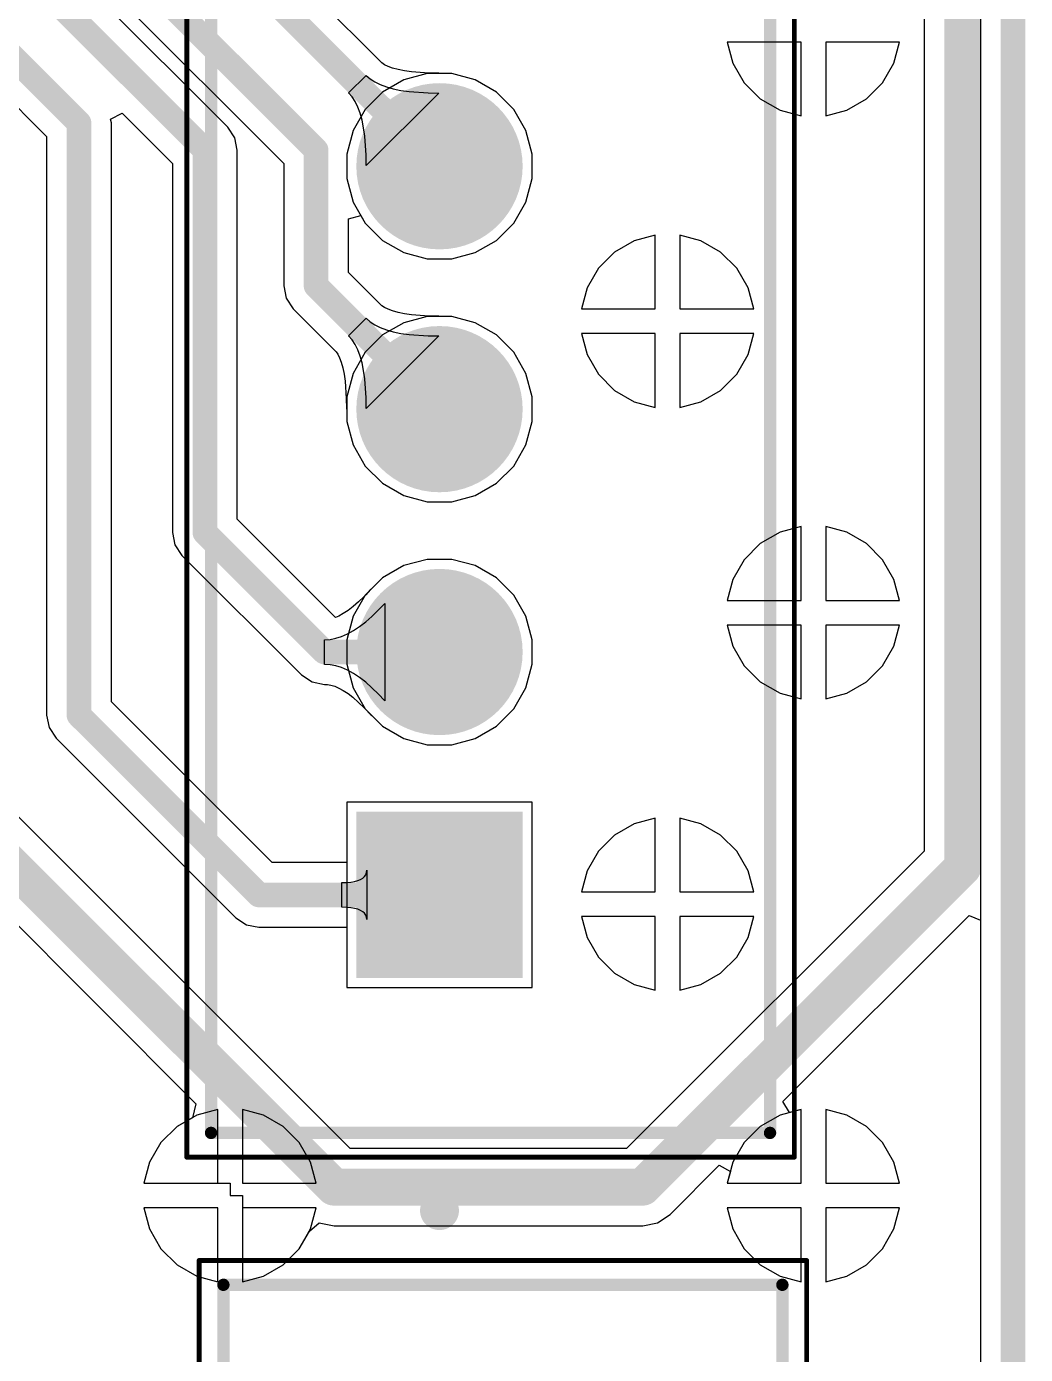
# Model space of a CAD drawing. Header units: inches. Extents: x 1.37 to 4.6, y 1.74 to 5.29.
# Drawn here: x 4.11 to 4.515, y 2.652 to 3.19 of the extents above; entities that cross this region are included whole.
import ezdxf

# ---------------------------------------------------------------- set-up
doc = ezdxf.new("R2010")
doc.units = ezdxf.units.IN
doc.header["$MEASUREMENT"] = 0
for name, color, linetype in [('BottomLayer', 5, 'Continuous'), ('BottomSolder', 6, 'Continuous'), ('KeepOutLayer', 6, 'Continuous'), ('Mechanical13', 56, 'Continuous'), ('Mechanical15', 56, 'Continuous'), ('MultiLayer', 9, 'Continuous'), ('PadHoleLayer', 156, 'Continuous'), ('TopLayer', 1, 'Continuous'), ('TopOverlay', 2, 'Continuous'), ('TopSolder', 216, 'Continuous')]:
    doc.layers.add(name, color=color, linetype=linetype)

# ---------------------------------------------------------------- blocks, each defined once
blk = doc.blocks.new('JST_B8B_XH_A_138')
at = {"layer": 'BottomLayer'}
h = blk.add_hatch(color=5, dxfattribs=at)
edge = h.paths.add_edge_path()
edge.add_arc((0.04921, -0.02067), 0.02968, 0, 360)
h = blk.add_hatch(color=5, dxfattribs=at)
edge = h.paths.add_edge_path()
edge.add_arc((0.14764, -0.02067), 0.02968, 0, 360)
h = blk.add_hatch(color=5, dxfattribs=at)
edge = h.paths.add_edge_path()
edge.add_arc((0.24606, -0.02067), 0.02968, 0, 360)
blk.add_hatch(color=5, dxfattribs=at).paths.add_polyline_path([(0.3148, 0.00902), (0.37417, 0.00902), (0.37417, -0.05035), (0.3148, -0.05035)])
at = {"layer": 'BottomSolder'}
h = blk.add_hatch(color=6, dxfattribs=at)
edge = h.paths.add_edge_path()
edge.add_arc((0.04921, -0.02067), 0.03368, 0, 360)
h = blk.add_hatch(color=6, dxfattribs=at)
edge = h.paths.add_edge_path()
edge.add_arc((0.14764, -0.02067), 0.03368, 0, 360)
h = blk.add_hatch(color=6, dxfattribs=at)
edge = h.paths.add_edge_path()
edge.add_arc((0.24606, -0.02067), 0.03368, 0, 360)
blk.add_hatch(color=6, dxfattribs=at).paths.add_polyline_path([(0.3108, 0.01302), (0.37817, 0.01302), (0.37817, -0.05435), (0.3108, -0.05435)])
at = {"layer": 'MultiLayer'}
h = blk.add_hatch(color=9, dxfattribs=at)
edge = h.paths.add_edge_path()
edge.add_arc((0.04921, -0.02067), 0.02968, 0, 360)
h = blk.add_hatch(color=9, dxfattribs=at)
edge = h.paths.add_edge_path()
edge.add_arc((0.14764, -0.02067), 0.02968, 0, 360)
h = blk.add_hatch(color=9, dxfattribs=at)
edge = h.paths.add_edge_path()
edge.add_arc((0.24606, -0.02067), 0.02968, 0, 360)
at = {"layer": 'PadHoleLayer'}
h = blk.add_hatch(color=156, dxfattribs=at)
edge = h.paths.add_edge_path()
edge.add_arc((0.04921, -0.02067), 0.01969, 0, 360)
h = blk.add_hatch(color=156, dxfattribs=at)
edge = h.paths.add_edge_path()
edge.add_arc((0.14764, -0.02067), 0.01969, 0, 360)
h = blk.add_hatch(color=156, dxfattribs=at)
edge = h.paths.add_edge_path()
edge.add_arc((0.24606, -0.02067), 0.01969, 0, 360)
h = blk.add_hatch(color=156, dxfattribs=at)
edge = h.paths.add_edge_path()
edge.add_arc((0.34449, -0.02067), 0.01969, 0, 360)
at = {"layer": 'TopLayer'}
h = blk.add_hatch(color=1, dxfattribs=at)
edge = h.paths.add_edge_path()
edge.add_arc((0.04921, -0.02067), 0.02968, 0, 360)
h = blk.add_hatch(color=1, dxfattribs=at)
edge = h.paths.add_edge_path()
edge.add_arc((0.14764, -0.02067), 0.02968, 0, 360)
h = blk.add_hatch(color=1, dxfattribs=at)
edge = h.paths.add_edge_path()
edge.add_arc((0.24606, -0.02067), 0.02968, 0, 360)
blk.add_hatch(color=1, dxfattribs=at).paths.add_polyline_path([(0.3148, 0.00902), (0.37417, 0.00902), (0.37417, -0.05035), (0.3148, -0.05035)])
at = {"layer": 'TopSolder'}
h = blk.add_hatch(color=216, dxfattribs=at)
edge = h.paths.add_edge_path()
edge.add_arc((0.04921, -0.02067), 0.03368, 0, 360)
h = blk.add_hatch(color=216, dxfattribs=at)
edge = h.paths.add_edge_path()
edge.add_arc((0.14764, -0.02067), 0.03368, 0, 360)
h = blk.add_hatch(color=216, dxfattribs=at)
edge = h.paths.add_edge_path()
edge.add_arc((0.24606, -0.02067), 0.03368, 0, 360)
blk.add_hatch(color=216, dxfattribs=at).paths.add_polyline_path([(0.3108, 0.01302), (0.37817, 0.01302), (0.37817, -0.05435), (0.3108, -0.05435)])
at = {"layer": 'Mechanical13', "const_width": 0.005}
for points in [[(0.44094, 0.11319), (-0.44094, 0.11319)], [(0.44094, -0.11319), (0.44094, 0.11319)], [(0.44094, -0.11319), (-0.44094, -0.11319)]]:
    blk.add_lwpolyline(points, dxfattribs=at)
at = {"layer": 'Mechanical13'}
for points, const_width in [([(0.43969, 0.11319, 1), (0.44219, 0.11319, 1)], 0.0025), ([(0.43969, 0.11319, 1), (0.44219, 0.11319, 1)], 0.0025), ([(0.47638, -0.02067, 1), (0.4685, -0.02067, 1)], 0.00787), ([(0.46654, -0.02067, 1), (0.47047, -0.02067, 1)], 0.00394), ([(0.47441, -0.02067, 1), (0.47835, -0.02067, 1)], 0.00394), ([(0.43969, -0.11319, 1), (0.44219, -0.11319, 1)], 0.0025), ([(0.43969, -0.11319, 1), (0.44219, -0.11319, 1)], 0.0025)]:
    blk.add_lwpolyline(points, format="xyb", close=True, dxfattribs=dict(at, const_width=const_width))
at = {"layer": 'Mechanical15', "const_width": 0.00197}
for points in [[(0.45079, 0.12303), (-0.45079, 0.12303)], [(0.45079, -0.12303), (0.45079, 0.12303)], [(0.45079, -0.12303), (-0.45079, -0.12303)]]:
    blk.add_lwpolyline(points, dxfattribs=at)
at = {"layer": 'Mechanical15', "const_width": 0.000984}
for points in [[(0.4503, 0.12303, 1), (0.45128, 0.12303, 1)], [(0.4503, 0.12303, 1), (0.45128, 0.12303, 1)], [(0.4503, -0.12303, 1), (0.45128, -0.12303, 1)], [(0.4503, -0.12303, 1), (0.45128, -0.12303, 1)]]:
    blk.add_lwpolyline(points, format="xyb", close=True, dxfattribs=at)
at = {"layer": 'TopOverlay', "const_width": 0.005}
for points in [[(0.44094, 0.11319), (-0.44094, 0.11319)], [(0.44094, -0.11319), (0.44094, 0.11319)], [(0.44094, -0.11319), (-0.44094, -0.11319)]]:
    blk.add_lwpolyline(points, dxfattribs=at)
at = {"layer": 'TopOverlay'}
for points, const_width in [([(0.43969, 0.11319, 1), (0.44219, 0.11319, 1)], 0.0025), ([(0.43969, 0.11319, 1), (0.44219, 0.11319, 1)], 0.0025), ([(0.47638, -0.02067, 1), (0.4685, -0.02067, 1)], 0.00787), ([(0.46654, -0.02067, 1), (0.47047, -0.02067, 1)], 0.00394), ([(0.47441, -0.02067, 1), (0.47835, -0.02067, 1)], 0.00394), ([(0.43969, -0.11319, 1), (0.44219, -0.11319, 1)], 0.0025), ([(0.43969, -0.11319, 1), (0.44219, -0.11319, 1)], 0.0025)]:
    blk.add_lwpolyline(points, format="xyb", close=True, dxfattribs=dict(at, const_width=const_width))
blk = doc.blocks.new('JST_B8B_XH_A_139')
at = {"layer": 'Mechanical13', "const_width": 0.005}
for points in [[(-0.44094, -0.11319), (-0.44094, 0.11319)], [(0.44094, 0.11319), (-0.44094, 0.11319)], [(0.44094, -0.11319), (-0.44094, -0.11319)]]:
    blk.add_lwpolyline(points, dxfattribs=at)
at = {"layer": 'Mechanical13', "const_width": 0.0025}
for points in [[(-0.44219, 0.11319, 1), (-0.43969, 0.11319, 1)], [(-0.44219, 0.11319, 1), (-0.43969, 0.11319, 1)], [(-0.44219, -0.11319, 1), (-0.43969, -0.11319, 1)], [(-0.44219, -0.11319, 1), (-0.43969, -0.11319, 1)]]:
    blk.add_lwpolyline(points, format="xyb", close=True, dxfattribs=at)
at = {"layer": 'Mechanical15', "const_width": 0.00197}
for points in [[(-0.45079, -0.12303), (-0.45079, 0.12303)], [(0.45079, 0.12303), (-0.45079, 0.12303)], [(0.45079, -0.12303), (-0.45079, -0.12303)]]:
    blk.add_lwpolyline(points, dxfattribs=at)
at = {"layer": 'Mechanical15', "const_width": 0.000984}
for points in [[(-0.45128, 0.12303, 1), (-0.4503, 0.12303, 1)], [(-0.45128, 0.12303, 1), (-0.4503, 0.12303, 1)], [(-0.45128, -0.12303, 1), (-0.4503, -0.12303, 1)], [(-0.45128, -0.12303, 1), (-0.4503, -0.12303, 1)]]:
    blk.add_lwpolyline(points, format="xyb", close=True, dxfattribs=at)
at = {"layer": 'TopOverlay', "const_width": 0.005}
for points in [[(-0.44094, -0.11319), (-0.44094, 0.11319)], [(0.44094, 0.11319), (-0.44094, 0.11319)], [(0.44094, -0.11319), (-0.44094, -0.11319)]]:
    blk.add_lwpolyline(points, dxfattribs=at)
at = {"layer": 'TopOverlay', "const_width": 0.0025}
for points in [[(-0.44219, 0.11319, 1), (-0.43969, 0.11319, 1)], [(-0.44219, 0.11319, 1), (-0.43969, 0.11319, 1)], [(-0.44219, -0.11319, 1), (-0.43969, -0.11319, 1)], [(-0.44219, -0.11319, 1), (-0.43969, -0.11319, 1)]]:
    blk.add_lwpolyline(points, format="xyb", close=True, dxfattribs=at)

msp = doc.modelspace()

# ---------------------------------------------------------------- linework, layer by layer
at = {"layer": 'BottomLayer'}
for p, q in [((4.49687, 4.07678), (4.49687, 1.75813)), ((4.42413, 3.18398), (4.39424, 3.18398)), ((4.39424, 3.18398), (4.39652, 3.17547)), ((4.42413, 3.15408), (4.42413, 3.18398)), ((4.46403, 3.18398), (4.43413, 3.18398)), ((4.43413, 3.18398), (4.43413, 3.15408)), ((4.46175, 3.17547), (4.46403, 3.18398)), ((4.39652, 3.17547), (4.40113, 3.16748)), ((4.45714, 3.16748), (4.46175, 3.17547)), ((4.27277, 3.17124), (4.26322, 3.16868)), ((4.28266, 3.17124), (4.27277, 3.17124)), ((4.29221, 3.16868), (4.28266, 3.17124)), ((4.26322, 3.16868), (4.25465, 3.16373)), ((4.30078, 3.16373), (4.29221, 3.16868)), ((4.40113, 3.16748), (4.40764, 3.16097)), ((4.45062, 3.16097), (4.45714, 3.16748)), ((4.25465, 3.16373), (4.24766, 3.15674)), ((4.30777, 3.15674), (4.30078, 3.16373)), ((4.40764, 3.16097), (4.41562, 3.15636)), ((4.44264, 3.15636), (4.45062, 3.16097)), ((4.24766, 3.15674), (4.24272, 3.14817)), ((4.31271, 3.14817), (4.30777, 3.15674)), ((4.41562, 3.15636), (4.42413, 3.15408)), ((4.43413, 3.15408), (4.44264, 3.15636)), ((4.24272, 3.14817), (4.24016, 3.13862)), ((4.31527, 3.13862), (4.31271, 3.14817)), ((4.24016, 3.13862), (4.24016, 3.12873)), ((4.31527, 3.12873), (4.31527, 3.13862)), ((4.24016, 3.12873), (4.24272, 3.11918)), ((4.31271, 3.11918), (4.31527, 3.12873)), ((4.24272, 3.11918), (4.24766, 3.11061)), ((4.30777, 3.11061), (4.31271, 3.11918)), ((4.24766, 3.11061), (4.25465, 3.10362)), ((4.30078, 3.10362), (4.30777, 3.11061)), ((4.36508, 3.10576), (4.35657, 3.10348)), ((4.36508, 3.07587), (4.36508, 3.10576)), ((4.38359, 3.10348), (4.37508, 3.10576)), ((4.37508, 3.10576), (4.37508, 3.07587)), ((4.25465, 3.10362), (4.26322, 3.09868)), ((4.29221, 3.09868), (4.30078, 3.10362)), ((4.35657, 3.10348), (4.34859, 3.09887)), ((4.39157, 3.09887), (4.38359, 3.10348)), ((4.26322, 3.09868), (4.27277, 3.09612)), ((4.27277, 3.09612), (4.28266, 3.09612)), ((4.28266, 3.09612), (4.29221, 3.09868)), ((4.34859, 3.09887), (4.34207, 3.09236)), ((4.39808, 3.09236), (4.39157, 3.09887)), ((4.34207, 3.09236), (4.33746, 3.08437)), ((4.40269, 3.08437), (4.39808, 3.09236)), ((4.33746, 3.08437), (4.33518, 3.07587)), ((4.40497, 3.07587), (4.40269, 3.08437)), ((4.27277, 3.07281), (4.26322, 3.07025)), ((4.28266, 3.07281), (4.27277, 3.07281)), ((4.29221, 3.07025), (4.28266, 3.07281)), ((4.33518, 3.07587), (4.36508, 3.07587)), ((4.37508, 3.07587), (4.40497, 3.07587)), ((4.26322, 3.07025), (4.25465, 3.06531)), ((4.30078, 3.06531), (4.29221, 3.07025)), ((4.25465, 3.06531), (4.24766, 3.05831)), ((4.30777, 3.05831), (4.30078, 3.06531)), ((4.36508, 3.06587), (4.33518, 3.06587)), ((4.33518, 3.06587), (4.33746, 3.05736)), ((4.36508, 3.03597), (4.36508, 3.06587)), ((4.40497, 3.06587), (4.37508, 3.06587)), ((4.37508, 3.06587), (4.37508, 3.03597)), ((4.40269, 3.05736), (4.40497, 3.06587)), ((4.24766, 3.05831), (4.24272, 3.04975)), ((4.31271, 3.04975), (4.30777, 3.05831)), ((4.33746, 3.05736), (4.34207, 3.04937)), ((4.39808, 3.04937), (4.40269, 3.05736)), ((4.24272, 3.04975), (4.24016, 3.0402)), ((4.31527, 3.0402), (4.31271, 3.04975)), ((4.34207, 3.04937), (4.34859, 3.04286)), ((4.39157, 3.04286), (4.39808, 3.04937)), ((4.34859, 3.04286), (4.35657, 3.03825)), ((4.38359, 3.03825), (4.39157, 3.04286)), ((4.24016, 3.0402), (4.24016, 3.03031)), ((4.31527, 3.03031), (4.31527, 3.0402)), ((4.35657, 3.03825), (4.36508, 3.03597)), ((4.37508, 3.03597), (4.38359, 3.03825)), ((4.24016, 3.03031), (4.24272, 3.02075)), ((4.31271, 3.02075), (4.31527, 3.03031)), ((4.24272, 3.02075), (4.24766, 3.01219)), ((4.30777, 3.01219), (4.31271, 3.02075)), ((4.24766, 3.01219), (4.25465, 3.0052)), ((4.30078, 3.0052), (4.30777, 3.01219)), ((4.25465, 3.0052), (4.26322, 3.00025)), ((4.29221, 3.00025), (4.30078, 3.0052)), ((4.26322, 3.00025), (4.27277, 2.99769)), ((4.27277, 2.99769), (4.28266, 2.99769)), ((4.28266, 2.99769), (4.29221, 3.00025)), ((4.42413, 2.98765), (4.41562, 2.98537)), ((4.42413, 2.95776), (4.42413, 2.98765)), ((4.44264, 2.98537), (4.43413, 2.98765)), ((4.43413, 2.98765), (4.43413, 2.95776)), ((4.41562, 2.98537), (4.40764, 2.98076)), ((4.45062, 2.98076), (4.44264, 2.98537)), ((4.40764, 2.98076), (4.40113, 2.97425)), ((4.45714, 2.97425), (4.45062, 2.98076)), ((4.26322, 2.97183), (4.25465, 2.96688)), ((4.27277, 2.97438), (4.26322, 2.97183)), ((4.28266, 2.97438), (4.27277, 2.97438)), ((4.29221, 2.97183), (4.28266, 2.97438)), ((4.30078, 2.96688), (4.29221, 2.97183)), ((4.40113, 2.97425), (4.39652, 2.96626)), ((4.46175, 2.96626), (4.45714, 2.97425)), ((4.25465, 2.96688), (4.24766, 2.95989)), ((4.30777, 2.95989), (4.30078, 2.96688)), ((4.39652, 2.96626), (4.39424, 2.95776)), ((4.46403, 2.95776), (4.46175, 2.96626)), ((4.24766, 2.95989), (4.24272, 2.95132)), ((4.31271, 2.95132), (4.30777, 2.95989)), ((4.39424, 2.95776), (4.42413, 2.95776)), ((4.43413, 2.95776), (4.46403, 2.95776)), ((4.24272, 2.95132), (4.24016, 2.94177)), ((4.31527, 2.94177), (4.31271, 2.95132)), ((4.42413, 2.94775), (4.39424, 2.94775)), ((4.39424, 2.94775), (4.39652, 2.93925)), ((4.42413, 2.91786), (4.42413, 2.94775)), ((4.46403, 2.94775), (4.43413, 2.94775)), ((4.43413, 2.94775), (4.43413, 2.91786)), ((4.46175, 2.93925), (4.46403, 2.94775)), ((4.24016, 2.94177), (4.24016, 2.93188)), ((4.31527, 2.93188), (4.31527, 2.94177)), ((4.39652, 2.93925), (4.40113, 2.93126)), ((4.45714, 2.93126), (4.46175, 2.93925)), ((4.24016, 2.93188), (4.24272, 2.92233)), ((4.31271, 2.92233), (4.31527, 2.93188)), ((4.40113, 2.93126), (4.40764, 2.92475)), ((4.45062, 2.92475), (4.45714, 2.93126)), ((4.24272, 2.92233), (4.24766, 2.91376)), ((4.30777, 2.91376), (4.31271, 2.92233)), ((4.40764, 2.92475), (4.41562, 2.92014)), ((4.44264, 2.92014), (4.45062, 2.92475)), ((4.41562, 2.92014), (4.42413, 2.91786)), ((4.43413, 2.91786), (4.44264, 2.92014)), ((4.24766, 2.91376), (4.25465, 2.90677)), ((4.30078, 2.90677), (4.30777, 2.91376)), ((4.25465, 2.90677), (4.26322, 2.90183)), ((4.29221, 2.90183), (4.30078, 2.90677)), ((4.26322, 2.90183), (4.27277, 2.89927)), ((4.28266, 2.89927), (4.29221, 2.90183)), ((4.27277, 2.89927), (4.28266, 2.89927)), ((4.31527, 2.87596), (4.24016, 2.87596)), ((4.24016, 2.87596), (4.24016, 2.80084)), ((4.31527, 2.80084), (4.31527, 2.87596)), ((4.36508, 2.86954), (4.35657, 2.86726)), ((4.36508, 2.83964), (4.36508, 2.86954)), ((4.38359, 2.86726), (4.37508, 2.86954)), ((4.37508, 2.86954), (4.37508, 2.83964)), ((4.35657, 2.86726), (4.34859, 2.86265)), ((4.39157, 2.86265), (4.38359, 2.86726)), ((4.34859, 2.86265), (4.34207, 2.85614)), ((4.39808, 2.85614), (4.39157, 2.86265)), ((4.34207, 2.85614), (4.33746, 2.84815)), ((4.40269, 2.84815), (4.39808, 2.85614)), ((4.33746, 2.84815), (4.33518, 2.83964)), ((4.40497, 2.83964), (4.40269, 2.84815)), ((4.33518, 2.83964), (4.36508, 2.83964)), ((4.37508, 2.83964), (4.40497, 2.83964)), ((4.36508, 2.82964), (4.33518, 2.82964)), ((4.33518, 2.82964), (4.33746, 2.82114)), ((4.36508, 2.79975), (4.36508, 2.82964)), ((4.40497, 2.82964), (4.37508, 2.82964)), ((4.37508, 2.82964), (4.37508, 2.79975)), ((4.40269, 2.82114), (4.40497, 2.82964)), ((4.33746, 2.82114), (4.34207, 2.81315)), ((4.39808, 2.81315), (4.40269, 2.82114)), ((4.34207, 2.81315), (4.34859, 2.80664)), ((4.39157, 2.80664), (4.39808, 2.81315)), ((4.34859, 2.80664), (4.35657, 2.80203)), ((4.38359, 2.80203), (4.39157, 2.80664)), ((4.24016, 2.80084), (4.31527, 2.80084)), ((4.35657, 2.80203), (4.36508, 2.79975)), ((4.37508, 2.79975), (4.38359, 2.80203)), ((4.18791, 2.75143), (4.1794, 2.74915)), ((4.18791, 2.72153), (4.18791, 2.75143)), ((4.20642, 2.74915), (4.19791, 2.75143)), ((4.19791, 2.75143), (4.19791, 2.72153)), ((4.42413, 2.75143), (4.41562, 2.74915)), ((4.42413, 2.72153), (4.42413, 2.75143)), ((4.44264, 2.74915), (4.43413, 2.75143)), ((4.43413, 2.75143), (4.43413, 2.72153)), ((4.17142, 2.74454), (4.16491, 2.73803)), ((4.1794, 2.74915), (4.17142, 2.74454)), ((4.2144, 2.74454), (4.20642, 2.74915)), ((4.22092, 2.73803), (4.2144, 2.74454)), ((4.40764, 2.74454), (4.40113, 2.73803)), ((4.41562, 2.74915), (4.40764, 2.74454)), ((4.45062, 2.74454), (4.44264, 2.74915)), ((4.45714, 2.73803), (4.45062, 2.74454)), ((4.16491, 2.73803), (4.1603, 2.73004)), ((4.22553, 2.73004), (4.22092, 2.73803)), ((4.40113, 2.73803), (4.39652, 2.73004)), ((4.46175, 2.73004), (4.45714, 2.73803)), ((4.1603, 2.73004), (4.15802, 2.72153)), ((4.22781, 2.72153), (4.22553, 2.73004)), ((4.39652, 2.73004), (4.39424, 2.72153)), ((4.46403, 2.72153), (4.46175, 2.73004)), ((4.15802, 2.72153), (4.18791, 2.72153)), ((4.19791, 2.72153), (4.22781, 2.72153)), ((4.39424, 2.72153), (4.42413, 2.72153)), ((4.43413, 2.72153), (4.46403, 2.72153)), ((4.18791, 2.71153), (4.15802, 2.71153)), ((4.15802, 2.71153), (4.1603, 2.70303)), ((4.18791, 2.68164), (4.18791, 2.71153)), ((4.22781, 2.71153), (4.19791, 2.71153)), ((4.19791, 2.71153), (4.19791, 2.68164)), ((4.22553, 2.70303), (4.22781, 2.71153)), ((4.42413, 2.71153), (4.39424, 2.71153)), ((4.39424, 2.71153), (4.39652, 2.70303)), ((4.42413, 2.68164), (4.42413, 2.71153)), ((4.46403, 2.71153), (4.43413, 2.71153)), ((4.43413, 2.71153), (4.43413, 2.68164)), ((4.46175, 2.70303), (4.46403, 2.71153)), ((4.1603, 2.70303), (4.16491, 2.69504)), ((4.22092, 2.69504), (4.22553, 2.70303)), ((4.39652, 2.70303), (4.40113, 2.69504)), ((4.45714, 2.69504), (4.46175, 2.70303)), ((4.16491, 2.69504), (4.17142, 2.68853)), ((4.2144, 2.68853), (4.22092, 2.69504)), ((4.40113, 2.69504), (4.40764, 2.68853)), ((4.45062, 2.68853), (4.45714, 2.69504)), ((4.17142, 2.68853), (4.1794, 2.68392)), ((4.20642, 2.68392), (4.2144, 2.68853)), ((4.40764, 2.68853), (4.41562, 2.68392)), ((4.44264, 2.68392), (4.45062, 2.68853)), ((4.1794, 2.68392), (4.18791, 2.68164)), ((4.19791, 2.68164), (4.20642, 2.68392)), ((4.41562, 2.68392), (4.42413, 2.68164)), ((4.43413, 2.68164), (4.44264, 2.68392))]:
    msp.add_line(p, q, dxfattribs=at)
at = {"layer": 'KeepOutLayer', "const_width": 0.01}
msp.add_lwpolyline([(4.51, 1.745), (4.51, 5.045)], dxfattribs=at)
at = {"layer": 'TopLayer'}
for p, q in [((4.47395, 4.28829), (4.47395, 2.85612)), ((4.25442, 3.17553), (4.11285, 3.31711)), ((4.08054, 3.26885), (4.21461, 3.13477)), ((4.192, 3.14951), (4.07822, 3.26329)), ((4.05251, 3.21187), (4.1186, 3.14579)), ((4.42413, 3.18398), (4.39424, 3.18398)), ((4.39424, 3.18398), (4.39652, 3.17547)), ((4.42413, 3.15408), (4.42413, 3.18398)), ((4.46403, 3.18398), (4.43413, 3.18398)), ((4.43413, 3.18398), (4.43413, 3.15408)), ((4.46175, 3.17547), (4.46403, 3.18398)), ((4.25548, 3.17484), (4.25442, 3.17553)), ((4.39652, 3.17547), (4.40113, 3.16748)), ((4.45714, 3.16748), (4.46175, 3.17547)), ((4.24089, 3.16343), (4.24797, 3.1705)), ((4.24797, 3.1705), (4.24958, 3.1691)), ((4.25691, 3.17414), (4.25548, 3.17484)), ((4.25872, 3.17346), (4.25691, 3.17414)), ((4.26091, 3.17284), (4.25872, 3.17346)), ((4.26348, 3.17231), (4.26091, 3.17284)), ((4.26633, 3.1719), (4.26348, 3.17231)), ((4.27345, 3.17142), (4.26633, 3.1719)), ((4.27748, 3.17139), (4.27345, 3.17142)), ((4.27822, 3.17124), (4.27748, 3.17139)), ((4.28266, 3.17124), (4.27822, 3.17124)), ((4.29221, 3.16868), (4.28266, 3.17124)), ((4.24958, 3.1691), (4.2515, 3.16786)), ((4.2515, 3.16786), (4.25371, 3.16676)), ((4.25371, 3.16676), (4.25621, 3.16582)), ((4.25621, 3.16582), (4.25901, 3.16503)), ((4.25901, 3.16503), (4.2621, 3.1644)), ((4.2621, 3.1644), (4.26549, 3.16391)), ((4.30078, 3.16373), (4.29221, 3.16868)), ((4.40113, 3.16748), (4.40764, 3.16097)), ((4.45062, 3.16097), (4.45714, 3.16748)), ((4.24229, 3.16181), (4.24089, 3.16343)), ((4.24353, 3.15989), (4.24229, 3.16181)), ((4.24463, 3.15768), (4.24353, 3.15989)), ((4.27742, 3.16336), (4.24803, 3.13397)), ((4.26549, 3.16391), (4.27315, 3.16339)), ((4.27315, 3.16339), (4.27742, 3.16336)), ((4.30777, 3.15674), (4.30078, 3.16373)), ((4.40764, 3.16097), (4.41562, 3.15636)), ((4.44264, 3.15636), (4.45062, 3.16097)), ((4.14454, 3.15277), (4.14915, 3.15523)), ((4.14915, 3.15523), (4.16959, 3.13479)), ((4.24557, 3.15518), (4.24463, 3.15768)), ((4.24636, 3.15238), (4.24557, 3.15518)), ((4.31271, 3.14817), (4.30777, 3.15674)), ((4.41562, 3.15636), (4.42413, 3.15408)), ((4.43413, 3.15408), (4.44264, 3.15636)), ((4.14485, 3.15122), (4.14454, 3.15277)), ((4.14485, 2.91666), (4.14485, 3.15122)), ((4.19484, 3.14525), (4.192, 3.14951)), ((4.247, 3.14929), (4.24636, 3.15238)), ((4.24748, 3.1459), (4.247, 3.14929)), ((4.31527, 3.13862), (4.31271, 3.14817)), ((4.1186, 3.14579), (4.1186, 2.91122)), ((4.19584, 3.14023), (4.19484, 3.14525)), ((4.248, 3.13824), (4.24748, 3.1459)), ((4.19584, 2.99067), (4.19584, 3.14023)), ((4.24803, 3.13397), (4.248, 3.13824)), ((4.31527, 3.12873), (4.31527, 3.13862)), ((4.16959, 3.13479), (4.16959, 2.98523)), ((4.21461, 3.13477), (4.21461, 3.08523)), ((4.31271, 3.11918), (4.31527, 3.12873)), ((4.30777, 3.11061), (4.31271, 3.11918)), ((4.24086, 3.11239), (4.24586, 3.11373)), ((4.24086, 3.09067), (4.24086, 3.11239)), ((4.24586, 3.11373), (4.24766, 3.11061)), ((4.24766, 3.11061), (4.25465, 3.10362)), ((4.30078, 3.10362), (4.30777, 3.11061)), ((4.36508, 3.10576), (4.35657, 3.10348)), ((4.36508, 3.07587), (4.36508, 3.10576)), ((4.38359, 3.10348), (4.37508, 3.10576)), ((4.37508, 3.10576), (4.37508, 3.07587)), ((4.25465, 3.10362), (4.26322, 3.09868)), ((4.29221, 3.09868), (4.30078, 3.10362)), ((4.35657, 3.10348), (4.34859, 3.09887)), ((4.39157, 3.09887), (4.38359, 3.10348)), ((4.26322, 3.09868), (4.27277, 3.09612)), ((4.27277, 3.09612), (4.28266, 3.09612)), ((4.28266, 3.09612), (4.29221, 3.09868)), ((4.34859, 3.09887), (4.34207, 3.09236)), ((4.39808, 3.09236), (4.39157, 3.09887)), ((4.25442, 3.07711), (4.24086, 3.09067)), ((4.34207, 3.09236), (4.33746, 3.08437)), ((4.40269, 3.08437), (4.39808, 3.09236)), ((4.21461, 3.08523), (4.21561, 3.08021)), ((4.33746, 3.08437), (4.33518, 3.07587)), ((4.40497, 3.07587), (4.40269, 3.08437)), ((4.21561, 3.08021), (4.21845, 3.07595)), ((4.21845, 3.07595), (4.23586, 3.05854)), ((4.25548, 3.07642), (4.25442, 3.07711)), ((4.25691, 3.07571), (4.25548, 3.07642)), ((4.25872, 3.07503), (4.25691, 3.07571)), ((4.26091, 3.07441), (4.25872, 3.07503)), ((4.26348, 3.07388), (4.26091, 3.07441)), ((4.26633, 3.07347), (4.26348, 3.07388)), ((4.27345, 3.07299), (4.26633, 3.07347)), ((4.27748, 3.07296), (4.27345, 3.07299)), ((4.27822, 3.07281), (4.27748, 3.07296)), ((4.28266, 3.07281), (4.27822, 3.07281)), ((4.29221, 3.07025), (4.28266, 3.07281)), ((4.33518, 3.07587), (4.36508, 3.07587)), ((4.37508, 3.07587), (4.40497, 3.07587)), ((4.24089, 3.065), (4.24797, 3.07207)), ((4.24797, 3.07207), (4.24958, 3.07068)), ((4.24958, 3.07068), (4.2515, 3.06943)), ((4.2515, 3.06943), (4.25371, 3.06834)), ((4.25371, 3.06834), (4.25621, 3.0674)), ((4.25621, 3.0674), (4.25901, 3.06661)), ((4.30078, 3.06531), (4.29221, 3.07025)), ((4.24229, 3.06338), (4.24089, 3.065)), ((4.24353, 3.06147), (4.24229, 3.06338)), ((4.27742, 3.06493), (4.24803, 3.03555)), ((4.25901, 3.06661), (4.2621, 3.06597)), ((4.2621, 3.06597), (4.26549, 3.06548)), ((4.26549, 3.06548), (4.27315, 3.06497)), ((4.27315, 3.06497), (4.27742, 3.06493)), ((4.30777, 3.05831), (4.30078, 3.06531)), ((4.36508, 3.06587), (4.33518, 3.06587)), ((4.33518, 3.06587), (4.33746, 3.05736)), ((4.36508, 3.03597), (4.36508, 3.06587)), ((4.40497, 3.06587), (4.37508, 3.06587)), ((4.37508, 3.06587), (4.37508, 3.03597)), ((4.40269, 3.05736), (4.40497, 3.06587)), ((4.23586, 3.05854), (4.23655, 3.05749)), ((4.23655, 3.05749), (4.23725, 3.05606)), ((4.24463, 3.05926), (4.24353, 3.06147)), ((4.24557, 3.05676), (4.24463, 3.05926)), ((4.24636, 3.05396), (4.24557, 3.05676)), ((4.31271, 3.04975), (4.30777, 3.05831)), ((4.33746, 3.05736), (4.34207, 3.04937)), ((4.39808, 3.04937), (4.40269, 3.05736)), ((4.23725, 3.05606), (4.23793, 3.05425)), ((4.23793, 3.05425), (4.23855, 3.05205)), ((4.23855, 3.05205), (4.23908, 3.04948)), ((4.247, 3.05087), (4.24636, 3.05396)), ((4.23908, 3.04948), (4.23949, 3.04664)), ((4.23949, 3.04664), (4.23997, 3.03952)), ((4.24748, 3.04748), (4.247, 3.05087)), ((4.248, 3.03982), (4.24748, 3.04748)), ((4.31527, 3.0402), (4.31271, 3.04975)), ((4.34207, 3.04937), (4.34859, 3.04286)), ((4.39157, 3.04286), (4.39808, 3.04937)), ((4.34859, 3.04286), (4.35657, 3.03825)), ((4.38359, 3.03825), (4.39157, 3.04286)), ((4.23997, 3.03952), (4.24, 3.03549)), ((4.24, 3.03549), (4.24016, 3.03475)), ((4.24803, 3.03555), (4.248, 3.03982)), ((4.31527, 3.03031), (4.31527, 3.0402)), ((4.35657, 3.03825), (4.36508, 3.03597)), ((4.37508, 3.03597), (4.38359, 3.03825)), ((4.24016, 3.03475), (4.24016, 3.03031)), ((4.24016, 3.03031), (4.24272, 3.02075)), ((4.31271, 3.02075), (4.31527, 3.03031)), ((4.24272, 3.02075), (4.24766, 3.01219)), ((4.30777, 3.01219), (4.31271, 3.02075)), ((4.24766, 3.01219), (4.25465, 3.0052)), ((4.30078, 3.0052), (4.30777, 3.01219)), ((4.25465, 3.0052), (4.26322, 3.00025)), ((4.29221, 3.00025), (4.30078, 3.0052)), ((4.26322, 3.00025), (4.27277, 2.99769)), ((4.27277, 2.99769), (4.28266, 2.99769)), ((4.28266, 2.99769), (4.29221, 3.00025)), ((4.23566, 2.95085), (4.19584, 2.99067)), ((4.42413, 2.98765), (4.41562, 2.98537)), ((4.42413, 2.95776), (4.42413, 2.98765)), ((4.44264, 2.98537), (4.43413, 2.98765)), ((4.43413, 2.98765), (4.43413, 2.95776)), ((4.16959, 2.98523), (4.17059, 2.98021)), ((4.41562, 2.98537), (4.40764, 2.98076)), ((4.45062, 2.98076), (4.44264, 2.98537)), ((4.17059, 2.98021), (4.17343, 2.97595)), ((4.17343, 2.97595), (4.22184, 2.92754)), ((4.40764, 2.98076), (4.40113, 2.97425)), ((4.45714, 2.97425), (4.45062, 2.98076)), ((4.26322, 2.97183), (4.25465, 2.96688)), ((4.27277, 2.97438), (4.26322, 2.97183)), ((4.28266, 2.97438), (4.27277, 2.97438)), ((4.29221, 2.97183), (4.28266, 2.97438)), ((4.30078, 2.96688), (4.29221, 2.97183)), ((4.40113, 2.97425), (4.39652, 2.96626)), ((4.46175, 2.96626), (4.45714, 2.97425)), ((4.25465, 2.96688), (4.2503, 2.96253)), ((4.30777, 2.95989), (4.30078, 2.96688)), ((4.39652, 2.96626), (4.39424, 2.95776)), ((4.46403, 2.95776), (4.46175, 2.96626)), ((4.24764, 2.95986), (4.24719, 2.95937)), ((4.24766, 2.95989), (4.24764, 2.95986)), ((4.24782, 2.96004), (4.24766, 2.95989)), ((4.24965, 2.96202), (4.24782, 2.96004)), ((4.24977, 2.96211), (4.24965, 2.96202)), ((4.24986, 2.96223), (4.24977, 2.96211)), ((4.2503, 2.96253), (4.24986, 2.96223)), ((4.31271, 2.95132), (4.30777, 2.95989)), ((4.24275, 2.95526), (4.24068, 2.95367)), ((4.24492, 2.95715), (4.24275, 2.95526)), ((4.24719, 2.95937), (4.24492, 2.95715)), ((4.25293, 2.95376), (4.25553, 2.95655)), ((4.25553, 2.95655), (4.25553, 2.9171)), ((4.39424, 2.95776), (4.42413, 2.95776)), ((4.43413, 2.95776), (4.46403, 2.95776)), ((4.23693, 2.95141), (4.23566, 2.95085)), ((4.23874, 2.95239), (4.23693, 2.95141)), ((4.24068, 2.95367), (4.23874, 2.95239)), ((4.24534, 2.94713), (4.24784, 2.94904)), ((4.24784, 2.94904), (4.25037, 2.95125)), ((4.25037, 2.95125), (4.25293, 2.95376)), ((4.31527, 2.94177), (4.31271, 2.95132)), ((4.23807, 2.94315), (4.24046, 2.94418)), ((4.24046, 2.94418), (4.24288, 2.94551)), ((4.24288, 2.94551), (4.24534, 2.94713)), ((4.42413, 2.94775), (4.39424, 2.94775)), ((4.39424, 2.94775), (4.39652, 2.93925)), ((4.42413, 2.91786), (4.42413, 2.94775)), ((4.46403, 2.94775), (4.43413, 2.94775)), ((4.43413, 2.94775), (4.43413, 2.91786)), ((4.46175, 2.93925), (4.46403, 2.94775)), ((4.23112, 2.94183), (4.2334, 2.94197)), ((4.23112, 2.93183), (4.23112, 2.94183)), ((4.2334, 2.94197), (4.23572, 2.94242)), ((4.23572, 2.94242), (4.23807, 2.94315)), ((4.31527, 2.93188), (4.31527, 2.94177)), ((4.39652, 2.93925), (4.40113, 2.93126)), ((4.45714, 2.93126), (4.46175, 2.93925)), ((4.22184, 2.92754), (4.2261, 2.9247)), ((4.2334, 2.93168), (4.23112, 2.93183)), ((4.23572, 2.93124), (4.2334, 2.93168)), ((4.23807, 2.9305), (4.23572, 2.93124)), ((4.24046, 2.92947), (4.23807, 2.9305)), ((4.24288, 2.92814), (4.24046, 2.92947)), ((4.24534, 2.92652), (4.24288, 2.92814)), ((4.31271, 2.92233), (4.31527, 2.93188)), ((4.40113, 2.93126), (4.40764, 2.92475)), ((4.45062, 2.92475), (4.45714, 2.93126)), ((4.2261, 2.9247), (4.23112, 2.9237)), ((4.23112, 2.9237), (4.23238, 2.9237)), ((4.23238, 2.9237), (4.23239, 2.9237)), ((4.23239, 2.9237), (4.23376, 2.92344)), ((4.23376, 2.92344), (4.23527, 2.92296)), ((4.23527, 2.92296), (4.23693, 2.92225)), ((4.23693, 2.92225), (4.23874, 2.92126)), ((4.24784, 2.92461), (4.24534, 2.92652)), ((4.25293, 2.9199), (4.24784, 2.92461)), ((4.30777, 2.91376), (4.31271, 2.92233)), ((4.40764, 2.92475), (4.41562, 2.92014)), ((4.44264, 2.92014), (4.45062, 2.92475)), ((4.20998, 2.85153), (4.14485, 2.91666)), ((4.23874, 2.92126), (4.24068, 2.91998)), ((4.24068, 2.91998), (4.24265, 2.91847)), ((4.24265, 2.91847), (4.24726, 2.91421)), ((4.25553, 2.9171), (4.25293, 2.9199)), ((4.41562, 2.92014), (4.42413, 2.91786)), ((4.43413, 2.91786), (4.44264, 2.92014)), ((4.1186, 2.91122), (4.1196, 2.9062)), ((4.24726, 2.91421), (4.24764, 2.91379)), ((4.24764, 2.91379), (4.24766, 2.91376)), ((4.24766, 2.91376), (4.24781, 2.91361)), ((4.24781, 2.91361), (4.24965, 2.91163)), ((4.24965, 2.91163), (4.24977, 2.91154)), ((4.24977, 2.91154), (4.24986, 2.91142)), ((4.24986, 2.91142), (4.2503, 2.91113)), ((4.30078, 2.90677), (4.30777, 2.91376)), ((4.1196, 2.9062), (4.12244, 2.90194)), ((4.2503, 2.91113), (4.25465, 2.90677)), ((4.25465, 2.90677), (4.26322, 2.90183)), ((4.29221, 2.90183), (4.30078, 2.90677)), ((4.12244, 2.90194), (4.19526, 2.82912)), ((4.26322, 2.90183), (4.27277, 2.89927)), ((4.28266, 2.89927), (4.29221, 2.90183)), ((4.24149, 2.73568), (4.07932, 2.89784)), ((4.27277, 2.89927), (4.28266, 2.89927)), ((4.31527, 2.87596), (4.24016, 2.87596)), ((4.24016, 2.87596), (4.24016, 2.85153)), ((4.31527, 2.80084), (4.31527, 2.87596)), ((4.36508, 2.86954), (4.35657, 2.86726)), ((4.36508, 2.83964), (4.36508, 2.86954)), ((4.38359, 2.86726), (4.37508, 2.86954)), ((4.37508, 2.86954), (4.37508, 2.83964)), ((4.35657, 2.86726), (4.34859, 2.86265)), ((4.39157, 2.86265), (4.38359, 2.86726)), ((4.07025, 2.86258), (4.17907, 2.75376)), ((4.34859, 2.86265), (4.34207, 2.85614)), ((4.39808, 2.85614), (4.39157, 2.86265)), ((4.34207, 2.85614), (4.33746, 2.84815)), ((4.47395, 2.85612), (4.35351, 2.73568)), ((4.40269, 2.84815), (4.39808, 2.85614)), ((4.24016, 2.85153), (4.20998, 2.85153)), ((4.24787, 2.8466), (4.24817, 2.84745)), ((4.24817, 2.84745), (4.24827, 2.8484)), ((4.24827, 2.8484), (4.24827, 2.8284)), ((4.33746, 2.84815), (4.33518, 2.83964)), ((4.40497, 2.83964), (4.40269, 2.84815)), ((4.23815, 2.8434), (4.24007, 2.84345)), ((4.23815, 2.8334), (4.23815, 2.8434)), ((4.24007, 2.84345), (4.24179, 2.8436)), ((4.24179, 2.8436), (4.24331, 2.84385)), ((4.24331, 2.84385), (4.24463, 2.8442)), ((4.24463, 2.8442), (4.24574, 2.84465)), ((4.24574, 2.84465), (4.24665, 2.8452)), ((4.24665, 2.8452), (4.24736, 2.84585)), ((4.24736, 2.84585), (4.24787, 2.8466)), ((4.33518, 2.83964), (4.36508, 2.83964)), ((4.37508, 2.83964), (4.40497, 2.83964)), ((4.24007, 2.83335), (4.23815, 2.8334)), ((4.24179, 2.8332), (4.24007, 2.83335)), ((4.24331, 2.83295), (4.24179, 2.8332)), ((4.24463, 2.8326), (4.24331, 2.83295)), ((4.24574, 2.83215), (4.24463, 2.8326)), ((4.24665, 2.8316), (4.24574, 2.83215)), ((4.24736, 2.83095), (4.24665, 2.8316)), ((4.24787, 2.8302), (4.24736, 2.83095)), ((4.19526, 2.82912), (4.19952, 2.82627)), ((4.19952, 2.82627), (4.20455, 2.82527)), ((4.20455, 2.82527), (4.24016, 2.82527)), ((4.24016, 2.82527), (4.24016, 2.80084)), ((4.24817, 2.82935), (4.24787, 2.8302)), ((4.24827, 2.8284), (4.24817, 2.82935)), ((4.36508, 2.82964), (4.33518, 2.82964)), ((4.33518, 2.82964), (4.33746, 2.82114)), ((4.36508, 2.79975), (4.36508, 2.82964)), ((4.40497, 2.82964), (4.37508, 2.82964)), ((4.37508, 2.82964), (4.37508, 2.79975)), ((4.40269, 2.82114), (4.40497, 2.82964)), ((4.41681, 2.75464), (4.49225, 2.83009)), ((4.49225, 2.83009), (4.49687, 2.82817)), ((4.49687, 2.82817), (4.49687, 1.75813)), ((4.33746, 2.82114), (4.34207, 2.81315)), ((4.39808, 2.81315), (4.40269, 2.82114)), ((4.34207, 2.81315), (4.34859, 2.80664)), ((4.39157, 2.80664), (4.39808, 2.81315)), ((4.34859, 2.80664), (4.35657, 2.80203)), ((4.38359, 2.80203), (4.39157, 2.80664)), ((4.24016, 2.80084), (4.31527, 2.80084)), ((4.35657, 2.80203), (4.36508, 2.79975)), ((4.37508, 2.79975), (4.38359, 2.80203)), ((4.17907, 2.75376), (4.17763, 2.74813)), ((4.4194, 2.75016), (4.41681, 2.75464)), ((4.42413, 2.75143), (4.4194, 2.75016)), ((4.42413, 2.72153), (4.42413, 2.75143)), ((4.44264, 2.74915), (4.43413, 2.75143)), ((4.43413, 2.75143), (4.43413, 2.72153)), ((4.17142, 2.74454), (4.16491, 2.73803)), ((4.17763, 2.74813), (4.17142, 2.74454)), ((4.45062, 2.74454), (4.44264, 2.74915)), ((4.45714, 2.73803), (4.45062, 2.74454)), ((4.16491, 2.73803), (4.1603, 2.73004)), ((4.35351, 2.73568), (4.24149, 2.73568)), ((4.46175, 2.73004), (4.45714, 2.73803)), ((4.1603, 2.73004), (4.15802, 2.72153)), ((4.37108, 2.70892), (4.39102, 2.72885)), ((4.39102, 2.72885), (4.39551, 2.72627)), ((4.46403, 2.72153), (4.46175, 2.73004)), ((4.39551, 2.72627), (4.39424, 2.72153)), ((4.15802, 2.72153), (4.19291, 2.72153)), ((4.19291, 2.72153), (4.19291, 2.71653)), ((4.39424, 2.72153), (4.42413, 2.72153)), ((4.43413, 2.72153), (4.46403, 2.72153)), ((4.19291, 2.71653), (4.19791, 2.71653)), ((4.19791, 2.71653), (4.19791, 2.68164)), ((4.18791, 2.71153), (4.15802, 2.71153)), ((4.15802, 2.71153), (4.1603, 2.70303)), ((4.18791, 2.68164), (4.18791, 2.71153)), ((4.366, 2.70552), (4.37108, 2.70892)), ((4.42413, 2.71153), (4.39424, 2.71153)), ((4.39424, 2.71153), (4.39652, 2.70303)), ((4.42413, 2.68164), (4.42413, 2.71153)), ((4.46403, 2.71153), (4.43413, 2.71153)), ((4.43413, 2.71153), (4.43413, 2.68164)), ((4.46175, 2.70303), (4.46403, 2.71153)), ((4.1603, 2.70303), (4.16491, 2.69504)), ((4.22092, 2.69504), (4.22503, 2.70216)), ((4.22503, 2.70216), (4.229, 2.70552)), ((4.229, 2.70552), (4.235, 2.70432)), ((4.235, 2.70432), (4.36, 2.70432)), ((4.36, 2.70432), (4.366, 2.70552)), ((4.39652, 2.70303), (4.40113, 2.69504)), ((4.45714, 2.69504), (4.46175, 2.70303)), ((4.16491, 2.69504), (4.17142, 2.68853)), ((4.2144, 2.68853), (4.22092, 2.69504)), ((4.40113, 2.69504), (4.40764, 2.68853)), ((4.45062, 2.68853), (4.45714, 2.69504)), ((4.17142, 2.68853), (4.1794, 2.68392)), ((4.20642, 2.68392), (4.2144, 2.68853)), ((4.40764, 2.68853), (4.41562, 2.68392)), ((4.44264, 2.68392), (4.45062, 2.68853)), ((4.1794, 2.68392), (4.18791, 2.68164)), ((4.19791, 2.68164), (4.20642, 2.68392)), ((4.41562, 2.68392), (4.42413, 2.68164)), ((4.43413, 2.68164), (4.44264, 2.68392))]:
    msp.add_line(p, q, dxfattribs=at)
for points, const_width in [([(4.48963, 2.84963), (4.48963, 4.30866)], 0.015), ([(4.10116, 3.31023), (4.27772, 3.13368)], 0.01), ([(4.08272, 3.28523), (4.22773, 3.14021)], 0.01), ([(4.06272, 3.26023), (4.18272, 3.14023)], 0.01), ([(4.05795, 3.225), (4.13172, 3.15122)], 0.01), ([(4.13172, 2.91122), (4.13172, 3.15122)], 0.01), ([(4.18272, 2.98523), (4.18272, 3.14023)], 0.01), ([(4.22773, 3.08523), (4.22773, 3.14021)], 0.01), ([(4.22773, 3.08523), (4.27772, 3.03525)], 0.01), ([(4.18272, 2.98523), (4.23112, 2.93683)], 0.01), ([(4.23112, 2.93683), (4.27772, 2.93683)], 0.01), ([(4.13172, 2.91122), (4.20455, 2.8384)], 0.01), ([(4.06824, 2.88676), (4.235, 2.72)], 0.015), ([(4.36, 2.72), (4.48963, 2.84963)], 0.015), ([(4.20455, 2.8384), (4.27772, 2.8384)], 0.01), ([(4.235, 2.72), (4.36, 2.72)], 0.015)]:
    msp.add_lwpolyline(points, dxfattribs=dict(at, const_width=const_width))
for points, const_width in [([(4.12922, 3.15122, 1), (4.13422, 3.15122, 1)], 0.005), ([(4.12922, 3.15122, 1), (4.13422, 3.15122, 1)], 0.005), ([(4.18022, 3.14023, 1), (4.18522, 3.14023, 1)], 0.005), ([(4.18022, 3.14023, 1), (4.18522, 3.14023, 1)], 0.005), ([(4.22523, 3.14021, 1), (4.23023, 3.14021, 1)], 0.005), ([(4.22523, 3.14021, 1), (4.23023, 3.14021, 1)], 0.005), ([(4.27522, 3.13368, 1), (4.28022, 3.13368, 1)], 0.005), ([(4.22523, 3.08523, 1), (4.23023, 3.08523, 1)], 0.005), ([(4.22523, 3.08523, 1), (4.23023, 3.08523, 1)], 0.005), ([(4.27522, 3.03525, 1), (4.28022, 3.03525, 1)], 0.005), ([(4.18022, 2.98523, 1), (4.18522, 2.98523, 1)], 0.005), ([(4.18022, 2.98523, 1), (4.18522, 2.98523, 1)], 0.005), ([(4.22862, 2.93683, 1), (4.23362, 2.93683, 1)], 0.005), ([(4.22862, 2.93683, 1), (4.23362, 2.93683, 1)], 0.005), ([(4.27522, 2.93683, 1), (4.28022, 2.93683, 1)], 0.005), ([(4.12922, 2.91122, 1), (4.13422, 2.91122, 1)], 0.005), ([(4.12922, 2.91122, 1), (4.13422, 2.91122, 1)], 0.005), ([(4.48588, 2.84963, 1), (4.49338, 2.84963, 1)], 0.0075), ([(4.48588, 2.84963, 1), (4.49338, 2.84963, 1)], 0.0075), ([(4.20205, 2.8384, 1), (4.20705, 2.8384, 1)], 0.005), ([(4.20205, 2.8384, 1), (4.20705, 2.8384, 1)], 0.005), ([(4.27522, 2.8384, 1), (4.28022, 2.8384, 1)], 0.005), ([(4.23125, 2.72, 1), (4.23875, 2.72, 1)], 0.0075), ([(4.23125, 2.72, 1), (4.23875, 2.72, 1)], 0.0075), ([(4.35625, 2.72, 1), (4.36375, 2.72, 1)], 0.0075), ([(4.35625, 2.72, 1), (4.36375, 2.72, 1)], 0.0075)]:
    msp.add_lwpolyline(points, format="xyb", close=True, dxfattribs=dict(at, const_width=const_width))

# ---------------------------------------------------------------- block references
at = {"rotation": 270}
for name, p in [('JST_B8B_XH_A_138', (4.29838, 3.18289)), ('JST_B8B_XH_A_139', (4.30338, 2.23946))]:
    msp.add_blockref(name, p, dxfattribs=at)

doc.saveas('drawing.dxf')
